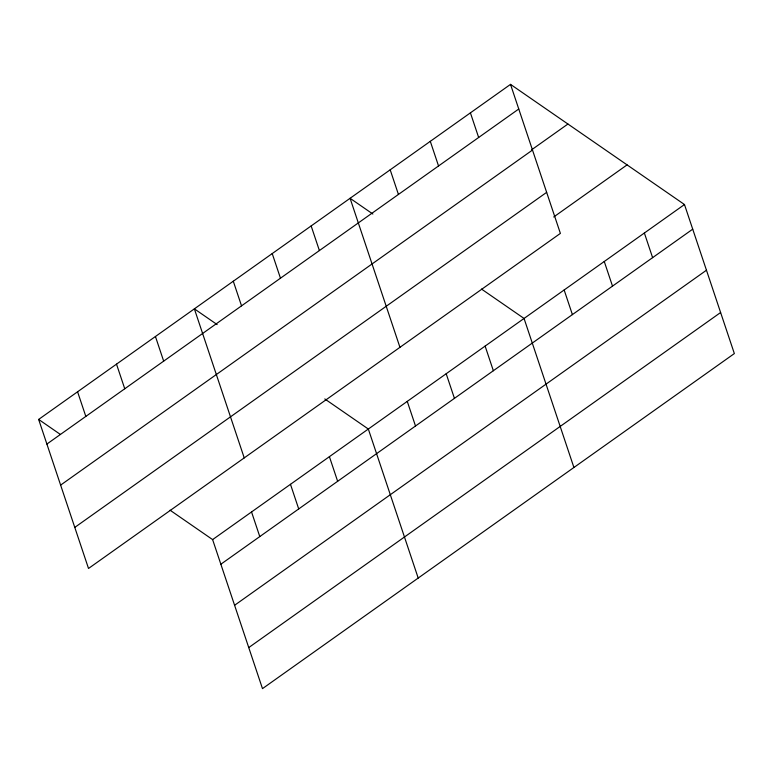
<?xml version="1.0" encoding="UTF-8"?>
<svg xmlns="http://www.w3.org/2000/svg" width="773" height="773" viewBox="0 0 773 773"><rect width="100%" height="100%" fill="white"/><g stroke="black" fill="none" stroke-linecap="round" stroke-linejoin="round"><path stroke-width="1.16" d="M510.518 84.373L560.386 233.398L88.518 568.464L38.65 419.43L510.518 84.373L684.482 204.536L734.35 353.57L262.482 688.627L212.614 539.602L170.06 510.199M46.892 444.06L518.76 109.003M531.727 149.73L567.923 124.028M60.623 485.106L532.491 150.049M74.778 527.408L546.646 192.351M553.71 216.981L627.077 164.881M212.614 539.602L684.482 204.536M220.856 564.222L692.724 229.166M234.596 605.278L706.464 270.221M248.742 647.581L720.61 312.514M372.847 214.015L350.082 198.294L399.95 347.319M481.492 289.063L524.055 318.457L573.914 467.491M217.136 324.583L194.371 308.862L244.229 457.887M324.786 398.945L368.334 429.034L418.203 578.059M38.65 419.43L60.429 434.474M644.373 233.021L652.615 257.651M604.264 261.496L612.506 286.126M564.155 289.981L572.397 314.611M470.409 112.848L478.651 137.478M430.3 141.333L438.542 165.963M485.125 346.101L493.358 370.731M390.191 169.809L398.433 194.438M446.195 373.746L454.437 398.375M407.265 401.39L415.507 426.02M311.152 225.938L319.394 250.558M272.222 253.573L280.464 278.203M329.404 456.669L337.646 481.299M233.291 281.217L241.534 305.847M290.474 484.313L298.716 508.943M251.544 511.958L259.786 536.588M155.441 336.506L163.673 361.126M116.51 364.151L124.753 388.771M77.58 391.785L85.822 416.415"/></g></svg>
